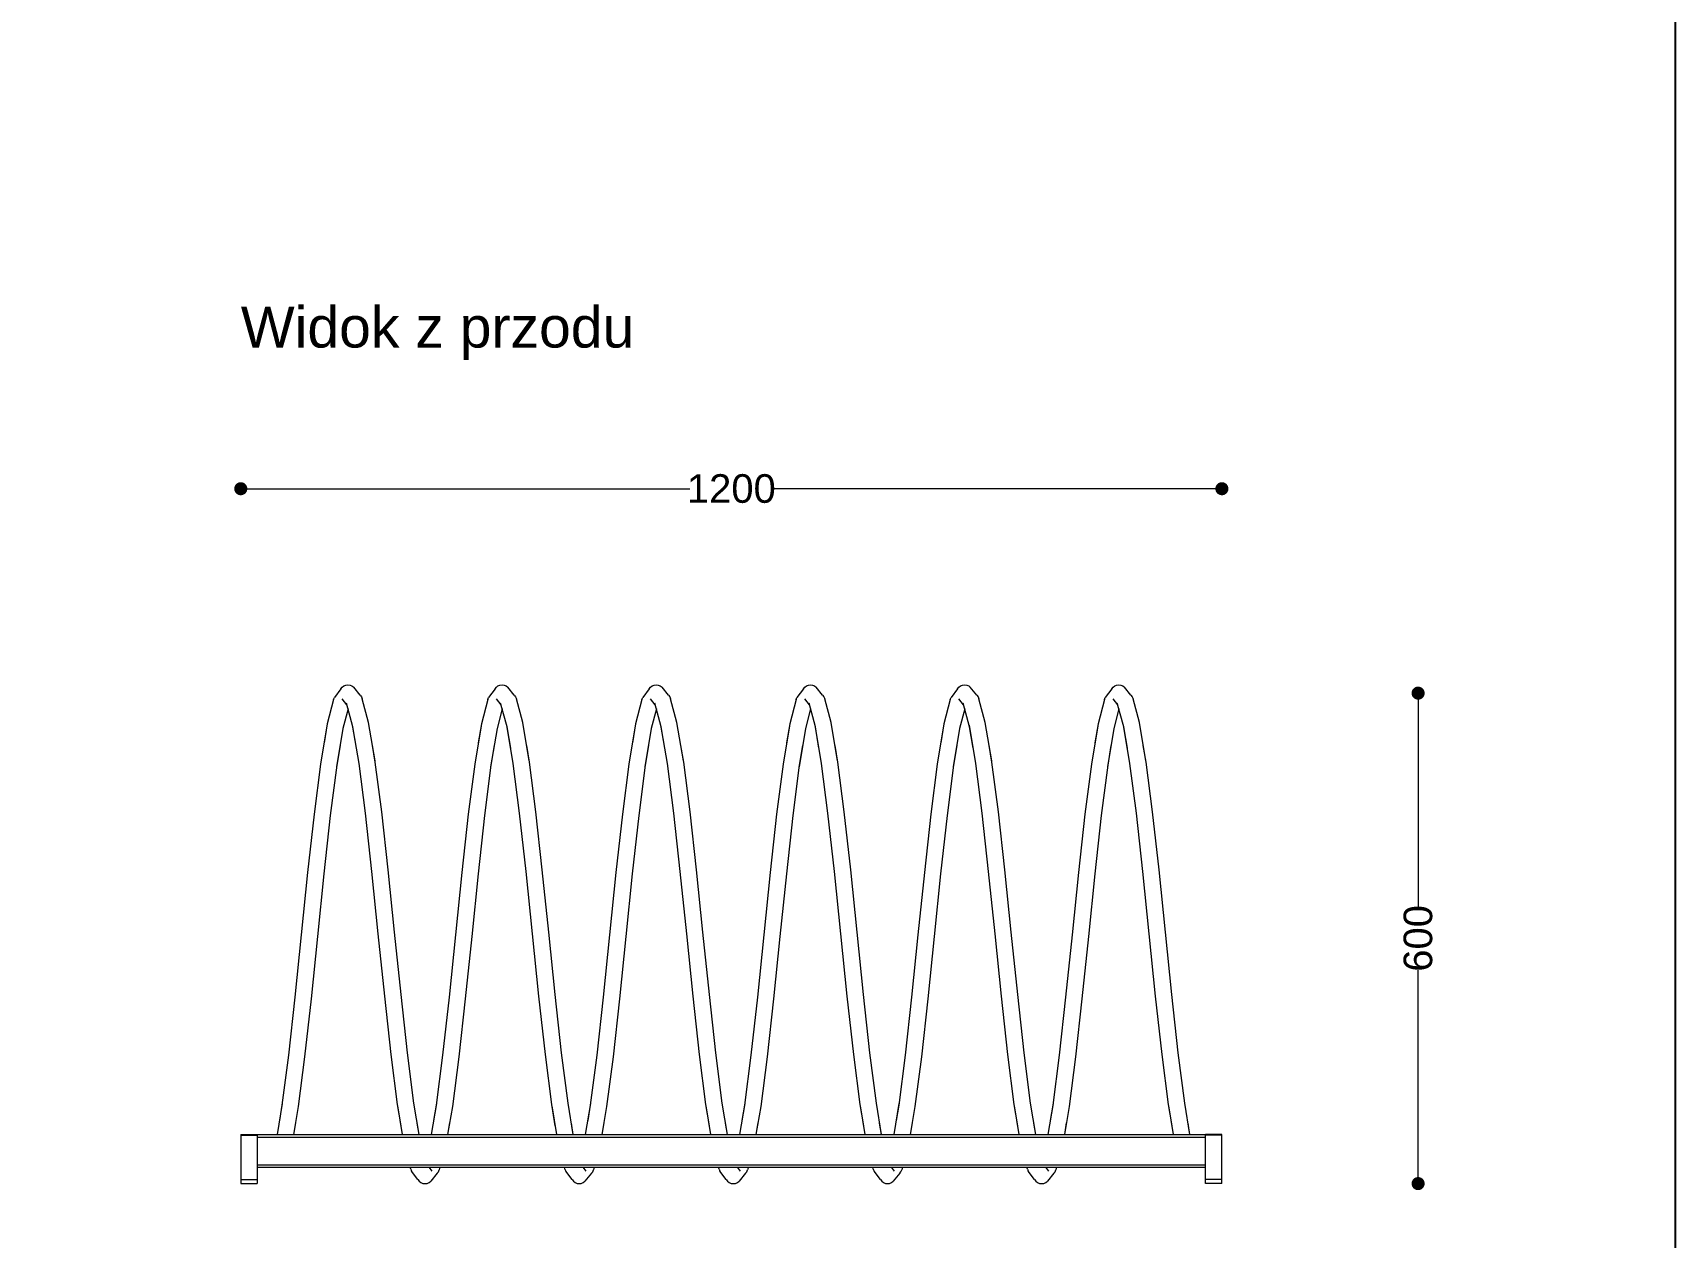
# Model space of a CAD drawing. Header units: millimetres. Extents: x 25783 to 29801, y 14051 to 19799.
# Drawn here: x 27792 to 29801, y 16852 to 18326 of the extents above; entities that cross this region are included whole.
import ezdxf

# ---------------------------------------------------------------- set-up
doc = ezdxf.new("R2010")
doc.units = ezdxf.units.MM
doc.header["$LTSCALE"] = 3
doc.layers.add('Konstrukcja - Belki_Nr_pióra__1', color=7, linetype='Continuous', lineweight=13)
doc.layers.add('Wnętrze - Umeblowanie_Nr_pióra__1', color=7, linetype='Continuous', lineweight=13)
doc.styles.get("Standard").update_dxf_attribs({"font": 'arial.ttf'})
doc.dimstyles.new('MATEUSZ', dxfattribs={"dimtxt": 35, "dimasz": 16, "dimexe": 0.18, "dimexo": 0.0625, "dimgap": 0.09, "dimtad": 0, "dimdec": 0, "dimdsep": 46, "dimtxsty": 'Standard', "dimblk": 'DOT', "dimcen": 0.09, "dimse1": 1, "dimse2": 1, "dimadec": 0, "dimazin": 0, "dimtfac": 1, "dimtdec": 0, "dimtofl": 0, "dimtmove": 0, "dimatfit": 3, "dimfxl": 0, "dimtolj": 1, "dimtzin": 0, "dimlwd": 9, "dimlwe": 9, "dimarcsym": 0})

# ---------------------------------------------------------------- blocks, each defined once
blk = doc.blocks.new('_Dot')
at = {"color": 0, "linetype": 'ByBlock', "lineweight": -2}
blk.add_line((-0.5, 0), (-1, 0), dxfattribs=at)
at = {"color": 0, "linetype": 'ByBlock', "const_width": 0.5}
blk.add_lwpolyline([(-0.25, 0, 1), (0.25, 0, 1)], format="xyb", close=True, dxfattribs=at)
blk = doc.blocks.new('*D18')
at = {"color": 0, "lineweight": 9}
for p, q in [((28062.4, 17768.1), (28595.7, 17768.1)), ((29230.4, 17768.1), (28697, 17768.1))]:
    blk.add_line(p, q, dxfattribs=at)
at = {"layer": 'Defpoints', "color": 0}
for p in [(29246.4, 17768.1), (28046.4, 16978), (29246.4, 16978)]:
    blk.add_point(p, dxfattribs=at)
at = {"color": 0, "lineweight": 9, "xscale": 16, "yscale": 16, "zscale": 16, "rotation": 180}
blk.add_blockref('_Dot', (28046.4, 17768.1), dxfattribs=at)
at = {"color": 0, "lineweight": 9, "xscale": 16, "yscale": 16, "zscale": 16}
blk.add_blockref('_Dot', (29246.4, 17768.1), dxfattribs=at)
at = {"color": 0, "insert": (28646.4, 17768.1), "char_height": 35, "attachment_point": 5}
blk.add_mtext('\\A1;1200', dxfattribs=at)
blk = doc.blocks.new('*D19')
at = {"color": 0, "lineweight": 9}
for p, q in [((29486.4, 17502), (29486.4, 17256.8)), ((29486.4, 16934), (29486.4, 17179.2))]:
    blk.add_line(p, q, dxfattribs=at)
at = {"layer": 'Defpoints', "color": 0}
for p in [(29246.4, 17518), (29486.4, 17518), (29486.4, 16918)]:
    blk.add_point(p, dxfattribs=at)
at = {"color": 0, "lineweight": 9, "xscale": 16, "yscale": 16, "zscale": 16}
for p, rotation in [((29486.4, 17518), 90), ((29486.4, 16918), 270)]:
    blk.add_blockref('_Dot', p, dxfattribs=dict(at, rotation=rotation))
at = {"color": 0, "insert": (29486.4, 17218), "char_height": 35, "attachment_point": 5, "rotation": 90}
blk.add_mtext('\\A1;600', dxfattribs=at)

msp = doc.modelspace()

# ---------------------------------------------------------------- linework, layer by layer
msp.add_lwpolyline([(25783.3, 19799.1), (29800.8, 19799.1), (29800.8, 14051.2), (25783.3, 14051.2)], close=True)
at = {"layer": 'Konstrukcja - Belki_Nr_pióra__1', "linetype": 'Continuous'}
for p, q in [((28046.4, 16978), (28046.4, 16977.1)), ((28046.4, 16978), (28066.4, 16978)), ((28046.4, 16977.1), (28046.4, 16923.1)), ((28046.4, 16977.1), (28066.4, 16977.1)), ((28066.4, 16978), (28066.4, 16977.1)), ((28066.4, 16978), (29226.4, 16978)), ((28066.4, 16977.1), (28066.4, 16923.1)), ((28066.4, 16975), (29226.4, 16975)), ((29226.4, 16977.1), (29226.4, 16978)), ((29246.4, 16978), (29226.4, 16978)), ((29226.4, 16923.1), (29226.4, 16977.1)), ((29246.4, 16977.1), (29226.4, 16977.1)), ((29246.4, 16977.1), (29246.4, 16978)), ((29246.4, 16923.1), (29246.4, 16977.1)), ((28066.4, 16941), (29226.4, 16941)), ((28066.4, 16938), (29226.4, 16938)), ((28046.4, 16923.1), (28046.4, 16921)), ((28046.4, 16923.1), (28066.4, 16923.1)), ((28046.4, 16921), (28046.4, 16918.8)), ((28046.4, 16918.8), (28046.4, 16918)), ((28046.4, 16918), (28066.4, 16918)), ((28066.4, 16923.1), (28066.4, 16921)), ((28066.4, 16921), (28066.4, 16918.8)), ((28066.4, 16918.8), (28066.4, 16918)), ((29226.4, 16921), (29226.4, 16923.1)), ((29246.4, 16923.1), (29226.4, 16923.1)), ((29226.4, 16918.8), (29226.4, 16921)), ((29226.4, 16918), (29226.4, 16918.8)), ((29246.4, 16918), (29226.4, 16918)), ((29246.4, 16921), (29246.4, 16923.1)), ((29246.4, 16918.8), (29246.4, 16921)), ((29246.4, 16918), (29246.4, 16918.8))]:
    msp.add_line(p, q, dxfattribs=at)
at = {"layer": 'Wnętrze - Umeblowanie_Nr_pióra__1', "linetype": 'Continuous'}
for p, q in [((28168.8, 17523.1), (28161, 17512.7)), ((28168.8, 17523.1), (28170.4, 17525.2)), ((28170.4, 17525.2), (28172.5, 17526.8)), ((28172.5, 17526.8), (28174.9, 17527.8)), ((28174.9, 17527.8), (28177.4, 17528.1)), ((28177.4, 17528.1), (28180, 17527.8)), ((28180, 17527.8), (28182.4, 17526.8)), ((28182.4, 17526.8), (28184.5, 17525.2)), ((28192.3, 17515.5), (28184.5, 17525.2)), ((28357.4, 17523.1), (28349.5, 17512.7)), ((28357.4, 17523.1), (28359, 17525.2)), ((28359, 17525.2), (28361, 17526.8)), ((28361, 17526.8), (28363.4, 17527.8)), ((28363.4, 17527.8), (28366, 17528.1)), ((28366, 17528.1), (28368.6, 17527.8)), ((28368.6, 17527.8), (28371, 17526.8)), ((28371, 17526.8), (28373, 17525.2)), ((28380.9, 17515.5), (28373, 17525.2)), ((28546, 17523.1), (28538.1, 17512.7)), ((28546, 17523.1), (28547.5, 17525.2)), ((28547.5, 17525.2), (28549.6, 17526.8)), ((28549.6, 17526.8), (28552, 17527.8)), ((28552, 17527.8), (28554.6, 17528.1)), ((28554.6, 17528.1), (28557.1, 17527.8)), ((28557.1, 17527.8), (28559.5, 17526.8)), ((28559.5, 17526.8), (28561.6, 17525.2)), ((28569.5, 17515.5), (28561.6, 17525.2)), ((28734.5, 17523.1), (28726.7, 17512.7)), ((28734.5, 17523.1), (28736.1, 17525.2)), ((28736.1, 17525.2), (28738.2, 17526.8)), ((28738.2, 17526.8), (28740.6, 17527.8)), ((28740.6, 17527.8), (28743.1, 17528.1)), ((28743.1, 17528.1), (28745.7, 17527.8)), ((28745.7, 17527.8), (28748.1, 17526.8)), ((28748.1, 17526.8), (28750.2, 17525.2)), ((28758, 17515.5), (28750.2, 17525.2)), ((28923.1, 17523.1), (28915.2, 17512.7)), ((28923.1, 17523.1), (28924.7, 17525.2)), ((28924.7, 17525.2), (28926.7, 17526.8)), ((28926.7, 17526.8), (28929.1, 17527.8)), ((28929.1, 17527.8), (28931.7, 17528.1)), ((28931.7, 17528.1), (28934.3, 17527.8)), ((28934.3, 17527.8), (28936.7, 17526.8)), ((28936.7, 17526.8), (28938.7, 17525.2)), ((28946.6, 17515.5), (28938.7, 17525.2)), ((29111.7, 17523.1), (29103.8, 17512.7)), ((29111.7, 17523.1), (29113.3, 17525.2)), ((29113.3, 17525.2), (29115.3, 17526.8)), ((29115.3, 17526.8), (29117.7, 17527.8)), ((29117.7, 17527.8), (29120.3, 17528.1)), ((29120.3, 17528.1), (29122.9, 17527.8)), ((29122.9, 17527.8), (29125.3, 17526.8)), ((29125.3, 17526.8), (29127.3, 17525.2)), ((29135.2, 17515.5), (29127.3, 17525.2)), ((28160, 17510.3), (28152.1, 17480.4)), ((28160, 17510.3), (28161, 17512.7)), ((28176.1, 17503.9), (28170.4, 17510.9)), ((28177.6, 17498.7), (28171.3, 17474.9)), ((28183.5, 17476.6), (28175.7, 17505.7)), ((28192.3, 17515.5), (28193.9, 17513.5)), ((28193.9, 17513.5), (28194.9, 17511.2)), ((28202.8, 17482.1), (28194.9, 17511.2)), ((28348.5, 17510.3), (28340.7, 17480.4)), ((28348.5, 17510.3), (28349.5, 17512.7)), ((28364.7, 17503.9), (28359, 17510.9)), ((28366.1, 17498.7), (28359.9, 17474.9)), ((28372.1, 17476.6), (28364.2, 17505.7)), ((28380.9, 17515.5), (28382.5, 17513.5)), ((28382.5, 17513.5), (28383.5, 17511.2)), ((28391.3, 17482.1), (28383.5, 17511.2)), ((28537.1, 17510.3), (28529.2, 17480.4)), ((28537.1, 17510.3), (28538.1, 17512.7)), ((28553.3, 17503.9), (28547.5, 17510.9)), ((28554.7, 17498.7), (28548.5, 17474.9)), ((28560.7, 17476.6), (28552.8, 17505.7)), ((28569.5, 17515.5), (28571, 17513.5)), ((28571, 17513.5), (28572, 17511.2)), ((28579.9, 17482.1), (28572, 17511.2)), ((28725.7, 17510.3), (28717.8, 17480.4)), ((28725.7, 17510.3), (28726.7, 17512.7)), ((28741.9, 17503.9), (28736.1, 17510.9)), ((28743.3, 17498.7), (28737, 17474.9)), ((28749.2, 17476.6), (28741.4, 17505.7)), ((28758, 17515.5), (28759.6, 17513.5)), ((28759.6, 17513.5), (28760.6, 17511.2)), ((28768.5, 17482.1), (28760.6, 17511.2)), ((28914.2, 17510.3), (28906.4, 17480.4)), ((28914.2, 17510.3), (28915.2, 17512.7)), ((28930.4, 17503.9), (28924.7, 17510.9)), ((28931.9, 17498.7), (28925.6, 17474.9)), ((28937.8, 17476.6), (28930, 17505.7)), ((28946.6, 17515.5), (28948.2, 17513.5)), ((28948.2, 17513.5), (28949.2, 17511.2)), ((28957, 17482.1), (28949.2, 17511.2)), ((29102.8, 17510.3), (29095, 17480.4)), ((29102.8, 17510.3), (29103.8, 17512.7)), ((29119, 17503.9), (29113.3, 17510.9)), ((29120.4, 17498.7), (29114.2, 17474.9)), ((29126.4, 17476.6), (29118.5, 17505.7)), ((29135.2, 17515.5), (29136.8, 17513.5)), ((29136.8, 17513.5), (29137.8, 17511.2)), ((29145.6, 17482.1), (29137.8, 17511.2)), ((28151.8, 17478.2), (28143.9, 17431.2)), ((28152.1, 17480.4), (28148.3, 17457.3)), ((28151.8, 17478.2), (28151.8, 17478.2)), ((28191.1, 17432.1), (28183.2, 17478.9)), ((28187.9, 17450.7), (28183.5, 17476.6)), ((28210.6, 17435.4), (28202.8, 17482.1)), ((28340.3, 17478.2), (28332.5, 17431.2)), ((28340.7, 17480.4), (28336.8, 17457.3)), ((28371.8, 17478.8), (28371.8, 17478.9)), ((28379.6, 17432.1), (28371.8, 17478.9)), ((28376.5, 17450.7), (28372.1, 17476.6)), ((28399.2, 17435.4), (28391.3, 17482.1)), ((28528.9, 17478.2), (28521.1, 17431.2)), ((28529.2, 17480.4), (28525.4, 17457.3)), ((28528.9, 17478.2), (28528.9, 17478.2)), ((28568.2, 17432.1), (28560.3, 17478.9)), ((28560.3, 17478.8), (28560.3, 17478.9)), ((28565.1, 17450.7), (28560.7, 17476.6)), ((28587.8, 17435.4), (28579.9, 17482.1)), ((28717.5, 17478.2), (28709.6, 17431.2)), ((28717.8, 17480.4), (28714, 17457.3)), ((28748.9, 17478.8), (28748.9, 17478.9)), ((28756.8, 17432.1), (28748.9, 17478.9)), ((28753.6, 17450.7), (28749.2, 17476.6)), ((28776.3, 17435.4), (28768.5, 17482.1)), ((28906.1, 17478.2), (28898.2, 17431.2)), ((28906.4, 17480.4), (28902.6, 17457.3)), ((28906.1, 17478.2), (28906, 17478.2)), ((28937.5, 17478.8), (28937.5, 17478.9)), ((28945.3, 17432.1), (28937.5, 17478.9)), ((28942.2, 17450.7), (28937.8, 17476.6)), ((28964.9, 17435.4), (28957, 17482.1)), ((29094.6, 17478.2), (29086.8, 17431.2)), ((29095, 17480.4), (29091.1, 17457.3)), ((29094.6, 17478.2), (29094.6, 17478.2)), ((29133.9, 17432.1), (29126.1, 17478.9)), ((29126.1, 17478.8), (29126.1, 17478.9)), ((29130.8, 17450.7), (29126.4, 17476.6)), ((29153.5, 17435.4), (29145.6, 17482.1)), ((28171.3, 17474.9), (28163.5, 17427.9)), ((28359.9, 17474.9), (28352, 17427.9)), ((28548.5, 17474.9), (28540.6, 17427.9)), ((28737, 17474.9), (28729.2, 17427.9)), ((28925.6, 17474.9), (28917.8, 17427.9)), ((29114.2, 17474.9), (29106.3, 17427.9)), ((28167.8, 17454), (28163.8, 17429.7)), ((28210.9, 17433.6), (28207.5, 17453.9)), ((28356.4, 17454), (28352.4, 17429.7)), ((28399.5, 17433.6), (28396.1, 17453.9)), ((28545, 17454), (28540.9, 17429.7)), ((28588.1, 17433.6), (28584.6, 17453.9)), ((28733.5, 17454), (28729.5, 17429.7)), ((28776.7, 17433.6), (28773.2, 17453.9)), ((28922.1, 17454), (28918.1, 17429.7)), ((28965.2, 17433.6), (28961.8, 17453.9)), ((29110.7, 17454), (29106.7, 17429.7)), ((29153.8, 17433.6), (29150.3, 17453.9)), ((28143.9, 17431.2), (28136.1, 17370)), ((28163.8, 17429.7), (28155.9, 17368.2)), ((28163.5, 17427.9), (28163.5, 17427.9)), ((28198.9, 17371.1), (28191.1, 17432.1)), ((28210.6, 17435.4), (28210.6, 17435.4)), ((28218.8, 17372.9), (28210.9, 17433.6)), ((28332.5, 17431.2), (28324.6, 17370)), ((28352.4, 17429.7), (28344.5, 17368.2)), ((28352, 17427.9), (28352, 17427.9)), ((28387.5, 17371.1), (28379.6, 17432.1)), ((28407.4, 17372.9), (28399.5, 17433.6)), ((28521.1, 17431.2), (28513.2, 17370)), ((28540.9, 17429.7), (28533.1, 17368.2)), ((28540.6, 17427.9), (28540.6, 17427.9)), ((28576.1, 17371.1), (28568.2, 17432.1)), ((28595.9, 17372.9), (28588.1, 17433.6)), ((28709.6, 17431.2), (28701.8, 17370)), ((28729.5, 17429.7), (28721.7, 17368.2)), ((28729.2, 17427.9), (28729.2, 17427.9)), ((28764.6, 17371.1), (28756.8, 17432.1)), ((28776.3, 17435.4), (28776.3, 17435.4)), ((28784.5, 17372.9), (28776.7, 17433.6)), ((28898.2, 17431.2), (28890.3, 17370)), ((28918.1, 17429.7), (28910.2, 17368.2)), ((28953.2, 17371.1), (28945.3, 17432.1)), ((28964.9, 17435.4), (28964.9, 17435.4)), ((28973.1, 17372.9), (28965.2, 17433.6)), ((29086.8, 17431.2), (29078.9, 17370)), ((29106.7, 17429.7), (29098.8, 17368.2)), ((29106.3, 17427.9), (29106.3, 17427.9)), ((29141.8, 17371.1), (29133.9, 17432.1)), ((29153.5, 17435.4), (29153.5, 17435.4)), ((29161.7, 17372.9), (29153.8, 17433.6)), ((28136.1, 17370), (28128.2, 17298.8)), ((28155.9, 17368.2), (28148.1, 17296.8)), ((28206.8, 17300), (28198.9, 17371.1)), ((28226.7, 17302), (28218.8, 17372.9)), ((28324.6, 17370), (28316.8, 17298.8)), ((28344.5, 17368.2), (28336.7, 17296.8)), ((28395.3, 17300), (28387.5, 17371.1)), ((28415.2, 17302), (28407.4, 17372.9)), ((28513.2, 17370), (28505.3, 17298.8)), ((28533.1, 17368.2), (28525.2, 17296.8)), ((28583.9, 17300), (28576.1, 17371.1)), ((28603.8, 17302), (28595.9, 17372.9)), ((28701.8, 17370), (28693.9, 17298.8)), ((28721.7, 17368.2), (28713.8, 17296.8)), ((28772.5, 17300), (28764.6, 17371.1)), ((28792.4, 17302), (28784.5, 17372.9)), ((28890.3, 17370), (28882.5, 17298.8)), ((28910.2, 17368.2), (28902.4, 17296.8)), ((28961.1, 17300), (28953.2, 17371.1)), ((28980.9, 17302), (28973.1, 17372.9)), ((29078.9, 17370), (29071.1, 17298.8)), ((29098.8, 17368.2), (29090.9, 17296.8)), ((29149.6, 17300), (29141.8, 17371.1)), ((29169.5, 17302), (29161.7, 17372.9)), ((28128.2, 17298.8), (28120.3, 17222.4)), ((28148.1, 17296.8), (28140.2, 17220.3)), ((28214.6, 17223.7), (28206.8, 17300)), ((28234.5, 17225.8), (28226.7, 17302)), ((28316.8, 17298.8), (28308.9, 17222.4)), ((28336.7, 17296.8), (28328.8, 17220.3)), ((28403.2, 17223.7), (28395.3, 17300)), ((28423.1, 17225.8), (28415.2, 17302)), ((28505.3, 17298.8), (28497.5, 17222.4)), ((28525.2, 17296.8), (28517.4, 17220.3)), ((28591.8, 17223.7), (28583.9, 17300)), ((28611.7, 17225.8), (28603.8, 17302)), ((28693.9, 17298.8), (28686.1, 17222.4)), ((28713.8, 17296.8), (28705.9, 17220.3)), ((28780.3, 17223.7), (28772.5, 17300)), ((28800.2, 17225.8), (28792.4, 17302)), ((28882.5, 17298.8), (28874.6, 17222.4)), ((28902.4, 17296.8), (28894.5, 17220.3)), ((28968.9, 17223.7), (28961.1, 17300)), ((28988.8, 17225.8), (28980.9, 17302)), ((29071.1, 17298.8), (29063.2, 17222.4)), ((29090.9, 17296.8), (29083.1, 17220.3)), ((29157.5, 17223.7), (29149.6, 17300)), ((29177.4, 17225.8), (29169.5, 17302)), ((28120.3, 17222.4), (28112.5, 17146.1)), ((28140.2, 17220.3), (28132.4, 17144.1)), ((28222.5, 17147.3), (28214.6, 17223.7)), ((28242.4, 17149.3), (28234.5, 17225.8)), ((28308.9, 17222.4), (28301.1, 17146.1)), ((28328.8, 17220.3), (28320.9, 17144.1)), ((28411.1, 17147.3), (28403.2, 17223.7)), ((28430.9, 17149.3), (28423.1, 17225.8)), ((28497.5, 17222.4), (28489.6, 17146.1)), ((28517.4, 17220.3), (28509.5, 17144.1)), ((28599.6, 17147.3), (28591.8, 17223.7)), ((28619.5, 17149.3), (28611.7, 17225.8)), ((28686.1, 17222.4), (28678.2, 17146.1)), ((28705.9, 17220.3), (28698.1, 17144.1)), ((28788.2, 17147.3), (28780.3, 17223.7)), ((28808.1, 17149.3), (28800.2, 17225.8)), ((28874.6, 17222.4), (28866.8, 17146.1)), ((28894.5, 17220.3), (28886.7, 17144.1)), ((28976.8, 17147.3), (28968.9, 17223.7)), ((28996.7, 17149.3), (28988.8, 17225.8)), ((29063.2, 17222.4), (29055.3, 17146.1)), ((29083.1, 17220.3), (29075.2, 17144.1)), ((29165.3, 17147.3), (29157.5, 17223.7)), ((29185.2, 17149.3), (29177.4, 17225.8)), ((28112.5, 17146.1), (28104.6, 17075)), ((28132.4, 17144.1), (28124.5, 17073.2)), ((28230.3, 17076.1), (28222.5, 17147.3)), ((28250.2, 17077.9), (28242.4, 17149.3)), ((28301.1, 17146.1), (28293.2, 17075)), ((28320.9, 17144.1), (28313.1, 17073.2)), ((28418.9, 17076.1), (28411.1, 17147.3)), ((28438.8, 17077.9), (28430.9, 17149.3)), ((28489.6, 17146.1), (28481.8, 17075)), ((28509.5, 17144.1), (28501.7, 17073.2)), ((28607.5, 17076.1), (28599.6, 17147.3)), ((28627.4, 17077.9), (28619.5, 17149.3)), ((28678.2, 17146.1), (28670.3, 17075)), ((28698.1, 17144.1), (28690.2, 17073.2)), ((28796.1, 17076.1), (28788.2, 17147.3)), ((28815.9, 17077.9), (28808.1, 17149.3)), ((28866.8, 17146.1), (28858.9, 17075)), ((28886.7, 17144.1), (28878.8, 17073.2)), ((28984.6, 17076.1), (28976.8, 17147.3)), ((29004.5, 17077.9), (28996.7, 17149.3)), ((29055.3, 17146.1), (29047.5, 17075)), ((29075.2, 17144.1), (29067.4, 17073.2)), ((29173.2, 17076.1), (29165.3, 17147.3)), ((29193.1, 17077.9), (29185.2, 17149.3)), ((28104.6, 17075), (28096.8, 17014)), ((28238.2, 17014.9), (28230.3, 17076.1)), ((28258.1, 17016.4), (28250.2, 17077.9)), ((28293.2, 17075), (28285.3, 17014)), ((28426.8, 17014.9), (28418.9, 17076.1)), ((28446.7, 17016.4), (28438.8, 17077.9)), ((28481.8, 17075), (28473.9, 17014)), ((28615.3, 17014.9), (28607.5, 17076.1)), ((28635.2, 17016.4), (28627.4, 17077.9)), ((28670.3, 17075), (28662.5, 17014)), ((28803.9, 17014.9), (28796.1, 17076.1)), ((28823.8, 17016.4), (28815.9, 17077.9)), ((28858.9, 17075), (28851.1, 17014)), ((28992.5, 17014.9), (28984.6, 17076.1)), ((29012.4, 17016.4), (29004.5, 17077.9)), ((29047.5, 17075), (29039.6, 17014)), ((29181.1, 17014.9), (29173.2, 17076.1)), ((29200.9, 17016.4), (29193.1, 17077.9)), ((28124.5, 17073.2), (28116.7, 17012.5)), ((28313.1, 17073.2), (28305.2, 17012.5)), ((28501.7, 17073.2), (28493.8, 17012.5)), ((28690.2, 17073.2), (28682.4, 17012.5)), ((28878.8, 17073.2), (28870.9, 17012.5)), ((29067.4, 17073.2), (29059.5, 17012.5)), ((28097.1, 17015.8), (28090.7, 16978)), ((28096.8, 17014), (28093.6, 16995.4)), ((28097.1, 17015.8), (28097.1, 17015.8)), ((28242.6, 16988.8), (28238.2, 17014.9)), ((28264.5, 16978), (28258.1, 17016.4)), ((28285.7, 17015.8), (28279.3, 16978)), ((28285.3, 17014), (28282.2, 16995.4)), ((28285.7, 17015.8), (28285.7, 17015.8)), ((28431.1, 16988.8), (28426.8, 17014.9)), ((28453, 16978), (28446.7, 17016.4)), ((28474.2, 17015.8), (28467.8, 16978)), ((28473.9, 17014), (28470.8, 16995.4)), ((28619.7, 16988.8), (28615.3, 17014.9)), ((28641.6, 16978), (28635.2, 17016.4)), ((28662.8, 17015.8), (28656.4, 16978)), ((28662.5, 17014), (28659.4, 16995.4)), ((28662.8, 17015.8), (28662.8, 17015.8)), ((28808.3, 16988.8), (28803.9, 17014.9)), ((28830.2, 16978), (28823.8, 17016.4)), ((28851.4, 17015.8), (28845, 16978)), ((28851.1, 17014), (28847.9, 16995.4)), ((28996.8, 16988.8), (28992.5, 17014.9)), ((29018.7, 16978), (29012.4, 17016.4)), ((29040, 17015.8), (29033.5, 16978)), ((29039.6, 17014), (29036.5, 16995.4)), ((29185.4, 16988.8), (29181.1, 17014.9)), ((29207.3, 16978), (29200.9, 17016.4)), ((28116.7, 17012.5), (28110.8, 16978)), ((28238.5, 17013.1), (28238.5, 17013.1)), ((28244.4, 16978), (28238.5, 17013.1)), ((28305.2, 17012.5), (28299.4, 16978)), ((28427.1, 17013.1), (28427.1, 17013.1)), ((28432.9, 16978), (28427.1, 17013.1)), ((28493.8, 17012.5), (28487.9, 16978)), ((28621.5, 16978), (28615.7, 17013.1)), ((28615.7, 17013.1), (28615.7, 17013.1)), ((28682.4, 17012.5), (28676.5, 16978)), ((28810.1, 16978), (28804.2, 17013.1)), ((28870.9, 17012.5), (28865.1, 16978)), ((28998.6, 16978), (28992.8, 17013.1)), ((28992.8, 17013.1), (28992.8, 17013.1)), ((29059.5, 17012.5), (29053.7, 16978)), ((29181.4, 17013.1), (29181.4, 17013.1)), ((29187.2, 16978), (29181.4, 17013.1)), ((28113.2, 16992.2), (28110.8, 16978)), ((28264.5, 16978), (28262.1, 16992.1)), ((28301.8, 16992.2), (28299.4, 16978)), ((28453, 16978), (28450.7, 16992.1)), ((28490.3, 16992.2), (28488, 16978)), ((28641.6, 16978), (28639.3, 16992.1)), ((28678.9, 16992.2), (28676.5, 16978)), ((28830.2, 16978), (28827.8, 16992.1)), ((28867.5, 16992.2), (28865.1, 16978)), ((29018.8, 16978), (29016.4, 16992.1)), ((29056.1, 16992.2), (29053.7, 16978)), ((29207.3, 16978), (29205, 16992.1)), ((28254.2, 16935.8), (28253.7, 16938)), ((28254.2, 16935.8), (28255.2, 16933.4)), ((28280.3, 16933.1), (28276.7, 16938)), ((28288.2, 16932.6), (28289.2, 16934.9)), ((28290, 16938), (28289.2, 16934.9)), ((28442.8, 16935.8), (28442.2, 16938)), ((28442.8, 16935.8), (28443.8, 16933.4)), ((28468.9, 16933.1), (28465.3, 16938)), ((28476.8, 16932.6), (28477.8, 16934.9)), ((28478.6, 16938), (28477.8, 16934.9)), ((28631.4, 16935.8), (28630.8, 16938)), ((28631.4, 16935.8), (28632.4, 16933.4)), ((28657.5, 16933.1), (28653.8, 16938)), ((28665.3, 16932.6), (28666.3, 16934.9)), ((28667.2, 16938), (28666.3, 16934.9)), ((28820, 16935.8), (28819.4, 16938)), ((28820, 16935.8), (28821, 16933.4)), ((28846, 16933.1), (28842.4, 16938)), ((28853.9, 16932.6), (28854.9, 16934.9)), ((28855.7, 16938), (28854.9, 16934.9)), ((29008.5, 16935.8), (29008, 16938)), ((29008.5, 16935.8), (29009.5, 16933.4)), ((29034.6, 16933.1), (29031, 16938)), ((29042.5, 16932.6), (29043.5, 16934.9)), ((29044.3, 16938), (29043.5, 16934.9)), ((28263.1, 16923), (28255.2, 16933.4)), ((28263.1, 16923), (28264.7, 16920.9)), ((28264.7, 16920.9), (28266.7, 16919.3)), ((28266.7, 16919.3), (28269.1, 16918.3)), ((28269.1, 16918.3), (28271.7, 16918)), ((28271.7, 16918), (28274.3, 16918.3)), ((28274.3, 16918.3), (28276.7, 16919.3)), ((28276.7, 16919.3), (28278.7, 16920.9)), ((28286.6, 16930.6), (28278.7, 16920.9)), ((28286.6, 16930.6), (28288.2, 16932.6)), ((28451.7, 16923), (28443.8, 16933.4)), ((28451.7, 16923), (28453.3, 16920.9)), ((28453.3, 16920.9), (28455.3, 16919.3)), ((28455.3, 16919.3), (28457.7, 16918.3)), ((28457.7, 16918.3), (28460.3, 16918)), ((28460.3, 16918), (28462.9, 16918.3)), ((28462.9, 16918.3), (28465.3, 16919.3)), ((28465.3, 16919.3), (28467.3, 16920.9)), ((28475.2, 16930.6), (28467.3, 16920.9)), ((28475.2, 16930.6), (28476.8, 16932.6)), ((28640.2, 16923), (28632.4, 16933.4)), ((28640.2, 16923), (28641.8, 16920.9)), ((28641.8, 16920.9), (28643.9, 16919.3)), ((28643.9, 16919.3), (28646.3, 16918.3)), ((28646.3, 16918.3), (28648.9, 16918)), ((28648.9, 16918), (28651.4, 16918.3)), ((28651.4, 16918.3), (28653.8, 16919.3)), ((28653.8, 16919.3), (28655.9, 16920.9)), ((28663.7, 16930.6), (28655.9, 16920.9)), ((28663.7, 16930.6), (28665.3, 16932.6)), ((28828.8, 16923), (28821, 16933.4)), ((28828.8, 16923), (28830.4, 16920.9)), ((28830.4, 16920.9), (28832.5, 16919.3)), ((28832.5, 16919.3), (28834.9, 16918.3)), ((28834.9, 16918.3), (28837.4, 16918)), ((28837.4, 16918), (28840, 16918.3)), ((28840, 16918.3), (28842.4, 16919.3)), ((28842.4, 16919.3), (28844.5, 16920.9)), ((28852.3, 16930.6), (28844.5, 16920.9)), ((28852.3, 16930.6), (28853.9, 16932.6)), ((29017.4, 16923), (29009.5, 16933.4)), ((29017.4, 16923), (29019, 16920.9)), ((29019, 16920.9), (29021, 16919.3)), ((29021, 16919.3), (29023.4, 16918.3)), ((29023.4, 16918.3), (29026, 16918)), ((29026, 16918), (29028.6, 16918.3)), ((29028.6, 16918.3), (29031, 16919.3)), ((29031, 16919.3), (29033, 16920.9)), ((29040.9, 16930.6), (29033, 16920.9)), ((29040.9, 16930.6), (29042.5, 16932.6))]:
    msp.add_line(p, q, dxfattribs=at)

# ---------------------------------------------------------------- texts
at = {"insert": (28046.4, 17990.8), "char_height": 50, "attachment_point": 1}
msp.add_mtext_dynamic_manual_height_columns('Widok z przodu', width=1167.306, gutter_width=1, heights=[0], dxfattribs=at)

# ---------------------------------------------------------------- dimensions: what is measured, and where the dimension line sits
dim = msp.add_linear_dim(base=(29246.4, 17768.1), p1=(28046.4, 16978), p2=(29246.4, 16978), dimstyle='MATEUSZ')
dim.commit()
dim.dimension.update_dxf_attribs({"geometry": '*D18', "text_midpoint": (28646.4, 17768.1)})
dim = msp.add_linear_dim(base=(29486.4, 17518), p1=(29486.4, 16918), p2=(29246.4, 17518), angle=90, dimstyle='MATEUSZ')
dim.commit()
dim.dimension.update_dxf_attribs({"geometry": '*D19', "text_midpoint": (29486.4, 17218)})

doc.saveas('drawing.dxf')
